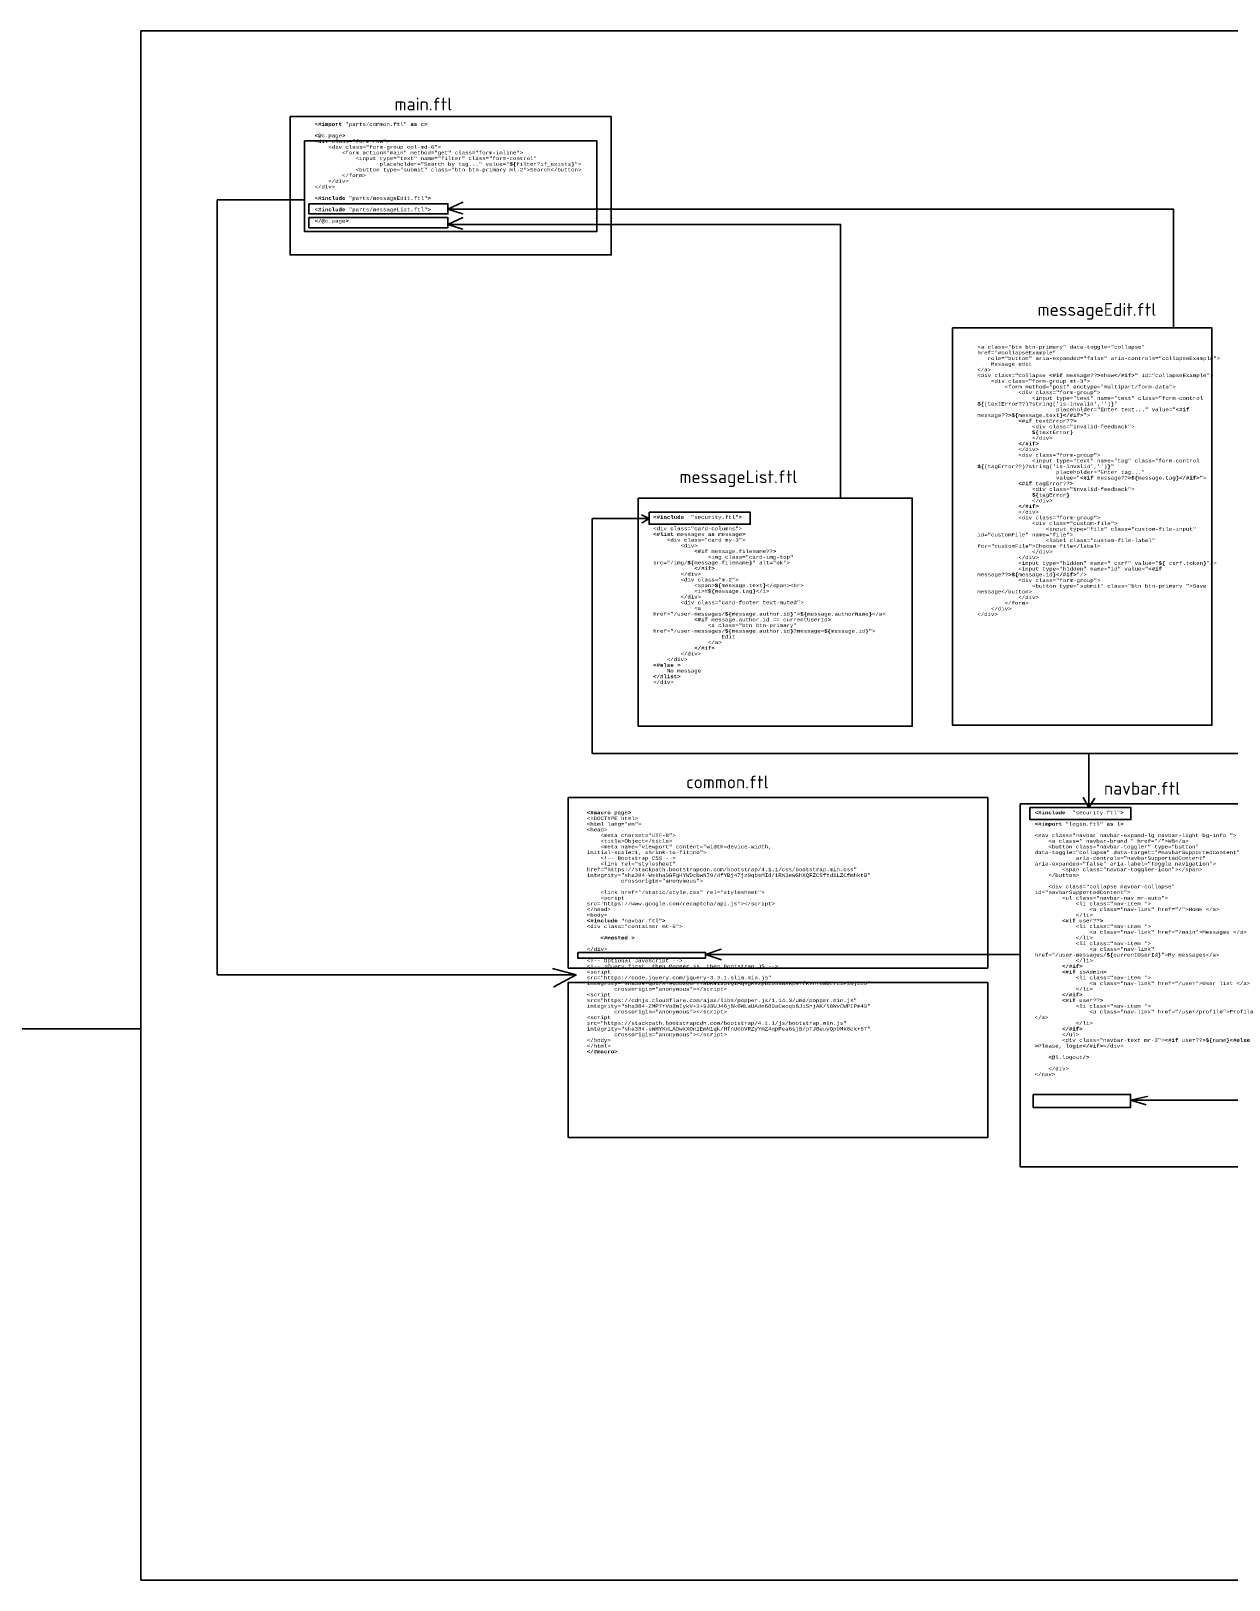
# Model space of a CAD drawing. Header units: millimetres. Extents: x 2495 to 4485, y 2746 to 3935.
# Drawn here: x 3490 to 4149, y 2746 to 3597 of the extents above; entities that cross this region are included whole.
import ezdxf

# ---------------------------------------------------------------- set-up
doc = ezdxf.new("R2010")
doc.units = ezdxf.units.MM
doc.styles.get("Standard").update_dxf_attribs({"font": 'arial.ttf'})

msp = doc.modelspace()

# ---------------------------------------------------------------- linework, layer by layer
at = {"color": 3, "lineweight": 30}
for q in [(3640.68, 3503.94), (3592.52, 3078.15)]:
    msp.add_line((3592.52, 3503.94), q, dxfattribs=at)
at = {"color": 1, "lineweight": 30}
msp.add_line((3550.68, 3048.65), (3070.63, 3048.65), dxfattribs=at)
at = {"color": 4, "lineweight": 30}
for points in [[(3550.68, 3596.7), (4485.44, 3596.7), (4485.44, 2745.81), (3550.68, 2745.81)], [(3632.65, 3549.67), (3809.18, 3549.67), (3809.18, 3473.72), (3632.65, 3473.72)]]:
    msp.add_lwpolyline(points, close=True, dxfattribs=at)
at = {"color": 3, "lineweight": 30}
for points in [[(3640.68, 3536.36), (3801.21, 3536.36), (3801.21, 3486.54), (3640.68, 3486.54)], [(3785.56, 3175.66), (4016.05, 3175.66), (4016.05, 3081.99), (3785.56, 3081.99)], [(3785.56, 3074.08), (4016.05, 3074.08), (4016.05, 2988.83), (3785.56, 2988.83)]]:
    msp.add_lwpolyline(points, close=True, dxfattribs=at)
at = {"color": 64, "lineweight": 30}
for points in [[(3643.06, 3501.8), (3719.37, 3501.8), (3719.37, 3496.18), (3643.06, 3496.18)], [(3643.06, 3494.19), (3719.37, 3494.19), (3719.37, 3488.57), (3643.06, 3488.57)], [(3996.72, 3433.6), (4139.25, 3433.6), (4139.25, 3215.36), (3996.72, 3215.36)], [(3824.01, 3340.09), (3974.59, 3340.09), (3974.59, 3214.76), (3824.01, 3214.76)]]:
    msp.add_lwpolyline(points, close=True, dxfattribs=at)
for points in [[(3719.37, 3498.81), (3727.53, 3502.61), (3719.37, 3498.81), (3727.43, 3496.27), (3719.37, 3498.81), (4118.15, 3498.81), (4118.15, 3433.6)], [(3719.37, 3490.4), (3727.53, 3494.21), (3719.37, 3490.4), (3727.43, 3487.86), (3719.37, 3490.4), (3935.19, 3490.4), (3935.19, 3340.09)]]:
    msp.add_lwpolyline(points, dxfattribs=at)
at = {"color": 2, "lineweight": 30}
for points in [[(3825.8, 3330.91), (3829.96, 3328.82), (3826.08, 3326.55), (3829.96, 3328.82), (3798.74, 3328.82), (3798.74, 3199.75), (4071.55, 3199.75)], [(4284.74, 3212.28), (4284.74, 3199.75), (4071.55, 3199.75), (4071.55, 3170.08), (4068.53, 3175.63), (4071.55, 3170.08), (4074.88, 3175.36)]]:
    msp.add_lwpolyline(points, dxfattribs=at)
for points in [[(3829.96, 3332.37), (3885.51, 3332.37), (3885.51, 3325.79), (3829.96, 3325.79)], [(4039.21, 3170.08), (4094.76, 3170.08), (4094.76, 3163.5), (4039.21, 3163.5)]]:
    msp.add_lwpolyline(points, close=True, dxfattribs=at)
at = {"color": 1, "lineweight": 30}
for points in [[(4033.96, 3172.14), (4168.41, 3172.14), (4168.41, 2972.68), (4033.96, 2972.68)], [(3790.74, 3090.59), (3860.97, 3090.59), (3860.97, 3087.44), (3790.74, 3087.44)]]:
    msp.add_lwpolyline(points, close=True, dxfattribs=at)
msp.add_lwpolyline([(4033.96, 3089.46), (3860.97, 3089.46), (3869.53, 3092.31), (3860.97, 3089.46), (3869.7, 3086.56)], dxfattribs=at)
at = {"color": 3, "lineweight": 30}
msp.add_lwpolyline([(3776.83, 3081.77), (3789.8, 3078.15), (3777.7, 3071.63), (3789.8, 3078.15), (3592.52, 3078.15)], dxfattribs=at)
at = {"color": 6, "lineweight": 30}
msp.add_lwpolyline([(4041.04, 3012.54), (4094.58, 3012.54), (4094.58, 3005.36), (4041.04, 3005.36)], close=True, dxfattribs=at)
msp.add_lwpolyline([(4176.76, 2839.23), (4160.79, 2839.23), (4160.79, 3009.39), (4160.79, 3009.39), (4160.79, 3009.39), (4094.58, 3009.39), (4103.69, 3011.49), (4094.58, 3009.39), (4103.15, 3006.91)], dxfattribs=at)

# ---------------------------------------------------------------- texts
at = {"attachment_point": 1}
for s, width, insert, char_height in [('{\\fISOCPEUR|b0|i0|c0|p34;main.ftl}', 101.5882, (3690.11, 3560.07), 7), ('{\\fCourier New|b1|i0|c204|p49;\\H0.75x;\\C23;\\c3307724;<#import \\fCourier New|b0|i0|c204|p49;\\C75;\\c5867370;"parts/common.ftl" \\fCourier New|b1|i0|c204|p49;\\C23;\\c3307724;as \\fCourier New|b0|i0|c204|p49;\\C9;\\c13023145;c\\fCourier New|b1|i0|c204|p49;\\C23;\\c3307724;>^J^J<@\\fCourier New|b0|i0|c204|p49;\\C9;\\c13023145;c.page\\fCourier New|b1|i0|c204|p49;\\C23;\\c3307724;>^J\\fCourier New|b0|i0|c204|p49;\\C43;\\c6995944;<div \\C9;\\c12237498;class=\\C73;\\c6406821;"form-row"\\C43;\\c6995944;>^J    <div \\C9;\\c12237498;class=\\C73;\\c6406821;"form-group col-md-6"\\C43;\\c6995944;>^J        <form \\C9;\\c12237498;action=\\C73;\\c6406821;"main" \\C9;\\c12237498;method=\\C73;\\c6406821;"get" \\C9;\\c12237498;class=\\C73;\\c6406821;"form-inline"\\C43;\\c6995944;>^J            <input \\C9;\\c12237498;type=\\C73;\\c6406821;"text" \\C9;\\c12237498;name=\\C73;\\c6406821;"filter" \\C9;\\c12237498;class=\\C73;\\c6406821;"form-control"^J                   \\C9;\\c12237498;placeholder=\\C73;\\c6406821;"Search by tag..." \\C9;\\c12237498;value=\\C73;\\c6406821;"\\fCourier New|b1|i0|c204|p49;\\C23;\\c3307724;$\\{\\fCourier New|b0|i0|c204|p49;\\C9;\\c13023145;filter\\C153;\\c12293992;?\\C9;\\c13023145;if_exists\\fCourier New|b1|i0|c204|p49;\\C23;\\c3307724;\\}\\fCourier New|b0|i0|c204|p49;\\C73;\\c6406821;"\\C43;\\c6995944;>^J            <button \\C9;\\c12237498;type=\\C73;\\c6406821;"submit" \\C9;\\c12237498;class=\\C73;\\c6406821;"btn btn-primary ml-2"\\C43;\\c6995944;>\\C9;\\c13023145;Search\\C43;\\c6995944;</button>^J        </form>^J    </div>^J</div>^J^J\\fCourier New|b1|i0|c204|p49;\\C23;\\c3307724;<#include \\fCourier New|b0|i0|c204|p49;\\C75;\\c5867370;"parts/messageEdit.ftl"\\fCourier New|b1|i0|c204|p49;\\C23;\\c3307724;>\\fCourier New|b1|i0|c0|p49;\\P\\fCourier New|b1|i0|c204|p49;^J<#include \\fCourier New|b0|i0|c204|p49;\\C75;\\c5867370;"parts/messageList.ftl"\\fCourier New|b1|i0|c204|p49;\\C23;\\c3307724;>^J^J</@\\fCourier New|b0|i0|c204|p49;\\C9;\\c13023145;c.page\\fCourier New|b1|i0|c204|p49;\\C23;\\c3307724;>}', 201.7498, (3646.16, 3546.44), 2.5), ('{\\fISOCPEUR|b0|i0|c0|p34;messageEdit.ftl}', 101.5882, (4043.45, 3447.21), 7), ('{\\fCourier New|b0|i0|c204|p49;\\H0.75x;\\C43;\\c6995944;<a \\C9;\\c12237498;class=\\C73;\\c6406821;"btn btn-primary" \\C9;\\c12237498;data-toggle=\\C73;\\c6406821;"collapse" \\C9;\\c12237498;href=\\C73;\\c6406821;"#collapseExample"^J   \\C9;\\c12237498;role=\\C73;\\c6406821;"button" \\C9;\\c12237498;aria-expanded=\\C73;\\c6406821;"false" \\C9;\\c12237498;aria-controls=\\C73;\\c6406821;"collapseExample"\\C43;\\c6995944;>^J    \\C9;\\c13023145;Message edit^J\\C43;\\c6995944;</a>^J<div \\C9;\\c12237498;class=\\C73;\\c6406821;"collapse \\fCourier New|b1|i0|c204|p49;\\C23;\\c3307724;<#if \\fCourier New|b0|i0|c204|p49;\\C9;\\c13023145;message\\C153;\\c12293992;??\\fCourier New|b1|i0|c204|p49;\\C23;\\c3307724;>\\fCourier New|b0|i0|c204|p49;\\C73;\\c6406821;show\\fCourier New|b1|i0|c204|p49;\\C23;\\c3307724;</#if>\\fCourier New|b0|i0|c204|p49;\\C73;\\c6406821;" \\C9;\\c12237498;id=\\C73;\\c6406821;"collapseExample"\\C43;\\c6995944;>^J    <div \\C9;\\c12237498;class=\\C73;\\c6406821;"form-group mt-3"\\C43;\\c6995944;>^J        <form \\C9;\\c12237498;method=\\C73;\\c6406821;"post" \\C9;\\c12237498;enctype=\\C73;\\c6406821;"multipart/form-data"\\C43;\\c6995944;>^J            <div \\C9;\\c12237498;class=\\C73;\\c6406821;"form-group"\\C43;\\c6995944;>^J                <input \\C9;\\c12237498;type=\\C73;\\c6406821;"text" \\C9;\\c12237498;name=\\C73;\\c6406821;"text" \\C9;\\c12237498;class=\\C73;\\c6406821;"form-control \\fCourier New|b1|i0|c204|p49;\\C23;\\c3307724;$\\{\\fCourier New|b0|i0|c204|p49;\\C9;\\c13023145;(textError\\C153;\\c12293992;??\\C9;\\c13023145;)\\C153;\\c12293992;?\\C9;\\c13023145;string(\\C75;\\c5867370;\'is-invalid\'\\C23;\\c3307724;,\\C75;\\c5867370;\'\'\\C9;\\c13023145;)\\fCourier New|b1|i0|c204|p49;\\C23;\\c3307724;\\}\\fCourier New|b0|i0|c204|p49;\\C73;\\c6406821;"^J                       \\C9;\\c12237498;placeholder=\\C73;\\c6406821;"Enter text..." \\C9;\\c12237498;value=\\C73;\\c6406821;"\\fCourier New|b1|i0|c204|p49;\\C23;\\c3307724;<#if \\fCourier New|b0|i0|c204|p49;\\C9;\\c13023145;message\\C153;\\c12293992;??\\fCourier New|b1|i0|c204|p49;\\C23;\\c3307724;>$\\{\\fCourier New|b0|i0|c204|p49;\\C9;\\c13023145;message.text\\fCourier New|b1|i0|c204|p49;\\C23;\\c3307724;\\}</#if>\\fCourier New|b0|i0|c204|p49;\\C73;\\c6406821;"\\C43;\\c6995944;>^J            \\fCourier New|b1|i0|c204|p49;\\C23;\\c3307724;<#if \\fCourier New|b0|i0|c204|p49;\\C9;\\c13023145;textError\\C153;\\c12293992;??\\fCourier New|b1|i0|c204|p49;\\C23;\\c3307724;>^J                \\fCourier New|b0|i0|c204|p49;\\C43;\\c6995944;<div \\C9;\\c12237498;class=\\C73;\\c6406821;"invalid-feedback"\\C43;\\c6995944;>^J                \\fCourier New|b1|i0|c204|p49;\\C23;\\c3307724;$\\{\\fCourier New|b0|i0|c204|p49;\\C9;\\c13023145;textError\\fCourier New|b1|i0|c204|p49;\\C23;\\c3307724;\\}^J                \\fCourier New|b0|i0|c204|p49;\\C43;\\c6995944;</div>^J            \\fCourier New|b1|i0|c204|p49;\\C23;\\c3307724;</#if>^J            \\fCourier New|b0|i0|c204|p49;\\C43;\\c6995944;</div>^J            <div \\C9;\\c12237498;class=\\C73;\\c6406821;"form-group"\\C43;\\c6995944;>^J                <input \\C9;\\c12237498;type=\\C73;\\c6406821;"text" \\C9;\\c12237498;name=\\C73;\\c6406821;"tag" \\C9;\\c12237498;class=\\C73;\\c6406821;"form-control \\fCourier New|b1|i0|c204|p49;\\C23;\\c3307724;$\\{\\fCourier New|b0|i0|c204|p49;\\C9;\\c13023145;(tagError\\C153;\\c12293992;??\\C9;\\c13023145;)\\C153;\\c12293992;?\\C9;\\c13023145;string(\\C75;\\c5867370;\'is-invalid\'\\C23;\\c3307724;,\\C75;\\c5867370;\'\'\\C9;\\c13023145;)\\fCourier New|b1|i0|c204|p49;\\C23;\\c3307724;\\}\\fCourier New|b0|i0|c204|p49;\\C73;\\c6406821;"^J                       \\C9;\\c12237498;placeholder=\\C73;\\c6406821;"Enter tag..."^J                       \\C9;\\c12237498;value=\\C73;\\c6406821;"\\fCourier New|b1|i0|c204|p49;\\C23;\\c3307724;<#if \\fCourier New|b0|i0|c204|p49;\\C9;\\c13023145;message\\C153;\\c12293992;??\\fCourier New|b1|i0|c204|p49;\\C23;\\c3307724;>$\\{\\fCourier New|b0|i0|c204|p49;\\C9;\\c13023145;message.tag\\fCourier New|b1|i0|c204|p49;\\C23;\\c3307724;\\}</#if>\\fCourier New|b0|i0|c204|p49;\\C73;\\c6406821;"\\C43;\\c6995944;>^J            \\fCourier New|b1|i0|c204|p49;\\C23;\\c3307724;<#if \\fCourier New|b0|i0|c204|p49;\\C9;\\c13023145;tagError\\C153;\\c12293992;??\\fCourier New|b1|i0|c204|p49;\\C23;\\c3307724;>^J                \\fCourier New|b0|i0|c204|p49;\\C43;\\c6995944;<div \\C9;\\c12237498;class=\\C73;\\c6406821;"invalid-feedback"\\C43;\\c6995944;>^J                \\fCourier New|b1|i0|c204|p49;\\C23;\\c3307724;$\\{\\fCourier New|b0|i0|c204|p49;\\C9;\\c13023145;tagError\\fCourier New|b1|i0|c204|p49;\\C23;\\c3307724;\\}^J                \\fCourier New|b0|i0|c204|p49;\\C43;\\c6995944;</div>^J            \\fCourier New|b1|i0|c204|p49;\\C23;\\c3307724;</#if>^J            \\fCourier New|b0|i0|c204|p49;\\C43;\\c6995944;</div>^J            <div \\C9;\\c12237498;class=\\C73;\\c6406821;"form-group"\\C43;\\c6995944;>^J                <div \\C9;\\c12237498;class=\\C73;\\c6406821;"custom-file"\\C43;\\c6995944;>^J                    <input \\C9;\\c12237498;type=\\C73;\\c6406821;"file" \\C9;\\c12237498;class=\\C73;\\c6406821;"custom-file-input" \\C9;\\c12237498;id=\\C73;\\c6406821;"customFile" \\C9;\\c12237498;name=\\C73;\\c6406821;"file"\\C43;\\c6995944;>^J                    <label \\C9;\\c12237498;class=\\C73;\\c6406821;"custom-file-label" \\C9;\\c12237498;for=\\C73;\\c6406821;"customFile"\\C43;\\c6995944;>\\C9;\\c13023145;Choose file\\C43;\\c6995944;</label>^J                </div>^J            </div>^J            <input \\C9;\\c12237498;type=\\C73;\\c6406821;"hidden" \\C9;\\c12237498;name=\\C73;\\c6406821;"_csrf" \\C9;\\c12237498;value=\\C73;\\c6406821;"\\fCourier New|b1|i0|c204|p49;\\C23;\\c3307724;$\\{\\fCourier New|b0|i0|c204|p49;\\C9;\\c13023145;_csrf.token\\fCourier New|b1|i0|c204|p49;\\C23;\\c3307724;\\}\\fCourier New|b0|i0|c204|p49;\\C73;\\c6406821;"\\C43;\\c6995944;/>^J            <input \\C9;\\c12237498;type=\\C73;\\c6406821;"hidden" \\C9;\\c12237498;name=\\C73;\\c6406821;"id" \\C9;\\c12237498;value=\\C73;\\c6406821;"\\fCourier New|b1|i0|c204|p49;\\C23;\\c3307724;<#if \\fCourier New|b0|i0|c204|p49;\\C9;\\c13023145;message\\C153;\\c12293992;??\\fCourier New|b1|i0|c204|p49;\\C23;\\c3307724;>$\\{\\fCourier New|b0|i0|c204|p49;\\C9;\\c13023145;message.id\\fCourier New|b1|i0|c204|p49;\\C23;\\c3307724;\\}</#if>\\fCourier New|b0|i0|c204|p49;\\C73;\\c6406821;"\\C43;\\c6995944;/>^J            <div \\C9;\\c12237498;class=\\C73;\\c6406821;"form-group"\\C43;\\c6995944;>^J                <button \\C9;\\c12237498;type=\\C73;\\c6406821;"submit" \\C9;\\c12237498;class=\\C73;\\c6406821;"btn btn-primary "\\C43;\\c6995944;>\\C9;\\c13023145;Save message\\C43;\\c6995944;</button>^J            </div>^J        </form>^J    </div>^J</div>}', 128.8984, (4010.35, 3424.09), 2.5), ('{\\fISOCPEUR|b0|i0|c0|p34;messageList.ftl}', 101.5882, (3846.61, 3355.33), 7), ('{\\fCourier New|b1|i0|c204|p49;\\H0.75x;\\C23;\\c3307724;<#include  \\fCourier New|b0|i0|c204|p49;\\C75;\\c5867370;"security.ftl"\\fCourier New|b1|i0|c204|p49;\\C23;\\c3307724;>^J^J\\fCourier New|b0|i0|c204|p49;\\C43;\\c6995944;<div \\C9;\\c12237498;class=\\C73;\\c6406821;"card-columns"\\C43;\\c6995944;>^J\\fCourier New|b1|i0|c204|p49;\\C23;\\c3307724;<#list \\fCourier New|b0|i0|c204|p49;\\C9;\\c13023145;messages \\fCourier New|b1|i0|c204|p49;\\C23;\\c3307724;as \\fCourier New|b0|i0|c204|p49;\\C9;\\c13023145;message\\fCourier New|b1|i0|c204|p49;\\C23;\\c3307724;>^J    \\fCourier New|b0|i0|c204|p49;\\C43;\\c6995944;<div \\C9;\\c12237498;class=\\C73;\\c6406821;"card my-3"\\C43;\\c6995944;>^J        <div>^J            \\fCourier New|b1|i0|c204|p49;\\C23;\\c3307724;<#if \\fCourier New|b0|i0|c204|p49;\\C9;\\c13023145;message.filename\\C153;\\c12293992;??\\fCourier New|b1|i0|c204|p49;\\C23;\\c3307724;>^J                \\fCourier New|b0|i0|c204|p49;\\C43;\\c6995944;<img \\C9;\\c12237498;class=\\C73;\\c6406821;"card-img-top" \\C9;\\c12237498;src=\\C73;\\c6406821;"/img/\\fCourier New|b1|i0|c204|p49;\\C23;\\c3307724;$\\{\\fCourier New|b0|i0|c204|p49;\\C9;\\c13023145;message.filename\\fCourier New|b1|i0|c204|p49;\\C23;\\c3307724;\\}\\fCourier New|b0|i0|c204|p49;\\C73;\\c6406821;" \\C9;\\c12237498;alt=\\C73;\\c6406821;"ok"\\C43;\\c6995944;>^J            \\fCourier New|b1|i0|c204|p49;\\C23;\\c3307724;</#if>^J        \\fCourier New|b0|i0|c204|p49;\\C43;\\c6995944;</div>^J        <div \\C9;\\c12237498;class=\\C73;\\c6406821;"m-2"\\C43;\\c6995944;>^J            <span>\\fCourier New|b1|i0|c204|p49;\\C23;\\c3307724;$\\{\\fCourier New|b0|i0|c204|p49;\\C9;\\c13023145;message.text\\fCourier New|b1|i0|c204|p49;\\C23;\\c3307724;\\}\\fCourier New|b0|i0|c204|p49;\\C43;\\c6995944;</span><br>^J            <i>\\C9;\\c13023145;#\\fCourier New|b1|i0|c204|p49;\\C23;\\c3307724;$\\{\\fCourier New|b0|i0|c204|p49;\\C9;\\c13023145;message.tag\\fCourier New|b1|i0|c204|p49;\\C23;\\c3307724;\\}\\fCourier New|b0|i0|c204|p49;\\C43;\\c6995944;</i>^J        </div>^J        <div \\C9;\\c12237498;class=\\C73;\\c6406821;"card-footer text-muted"\\C43;\\c6995944;>^J            <a \\C9;\\c12237498;href=\\C73;\\c6406821;"/user-messages/\\fCourier New|b1|i0|c204|p49;\\C23;\\c3307724;$\\{\\fCourier New|b0|i0|c204|p49;\\C9;\\c13023145;message.author.id\\fCourier New|b1|i0|c204|p49;\\C23;\\c3307724;\\}\\fCourier New|b0|i0|c204|p49;\\C73;\\c6406821;"\\C43;\\c6995944;>\\fCourier New|b1|i0|c204|p49;\\C23;\\c3307724;$\\{\\fCourier New|b0|i0|c204|p49;\\C9;\\c13023145;message.authorName\\fCourier New|b1|i0|c204|p49;\\C23;\\c3307724;\\}\\fCourier New|b0|i0|c204|p49;\\C43;\\c6995944;</a>^J            \\fCourier New|b1|i0|c204|p49;\\C23;\\c3307724;<#if \\fCourier New|b0|i0|c204|p49;\\C9;\\c13023145;message.author.id == currentUserId\\fCourier New|b1|i0|c204|p49;\\C23;\\c3307724;>^J                \\fCourier New|b0|i0|c204|p49;\\C43;\\c6995944;<a \\C9;\\c12237498;class=\\C73;\\c6406821;"btn btn-primary" \\C9;\\c12237498;href=\\C73;\\c6406821;"/user-messages/\\fCourier New|b1|i0|c204|p49;\\C23;\\c3307724;$\\{\\fCourier New|b0|i0|c204|p49;\\C9;\\c13023145;message.author.id\\fCourier New|b1|i0|c204|p49;\\C23;\\c3307724;\\}\\fCourier New|b0|i0|c204|p49;\\C73;\\c6406821;?message=\\fCourier New|b1|i0|c204|p49;\\C23;\\c3307724;$\\{\\fCourier New|b0|i0|c204|p49;\\C9;\\c13023145;message.id\\fCourier New|b1|i0|c204|p49;\\C23;\\c3307724;\\}\\fCourier New|b0|i0|c204|p49;\\C73;\\c6406821;"\\C43;\\c6995944;>^J                    \\C9;\\c13023145;Edit^J                \\C43;\\c6995944;</a>^J            \\fCourier New|b1|i0|c204|p49;\\C23;\\c3307724;</#if>^J        \\fCourier New|b0|i0|c204|p49;\\C43;\\c6995944;</div>^J    </div>^J\\fCourier New|b1|i0|c204|p49;\\C23;\\c3307724;<#else >^J    \\fCourier New|b0|i0|c204|p49;\\C9;\\c13023145;No message^J\\fCourier New|b1|i0|c204|p49;\\C23;\\c3307724;</#list>^J\\fCourier New|b0|i0|c204|p49;\\C43;\\c6995944;</div>}', 101.5882, (3832.22, 3330.58), 2.5), ('{\\fISOCPEUR|b0|i0|c0|p34;common.ftl}', 101.5882, (3850.29, 3187.68), 7), ('{\\fISOCPEUR|b0|i0|c0|p34;navbar.ftl}', 101.5882, (4079.94, 3184.18), 7), ('{\\fCourier New|b1|i0|c204|p49;\\H0.75x;\\C23;\\c3307724;<#macro \\fCourier New|b0|i0|c204|p49;\\C9;\\c13023145;page\\fCourier New|b1|i0|c204|p49;\\C23;\\c3307724;>^J\\fCourier New|b0|i0|c204|p49;\\C43;\\c6995944;<!DOCTYPE \\C9;\\c12237498;html\\C43;\\c6995944;>^J<html \\C9;\\c12237498;lang=\\C73;\\c6406821;"en"\\C43;\\c6995944;>^J<head>^J    <meta \\C9;\\c12237498;charset=\\C73;\\c6406821;"UTF-8"\\C43;\\c6995944;>^J    <title>\\C9;\\c13023145;Object\\C43;\\c6995944;</title>^J    <meta \\C9;\\c12237498;name=\\C73;\\c6406821;"viewport" \\C9;\\c12237498;content=\\C73;\\c6406821;"width=device-width, initial-scale=1, shrink-to-fit=no"\\C43;\\c6995944;>^J    \\C8;<!-- Bootstrap CSS -->^J    \\C43;\\c6995944;<link \\C9;\\c12237498;rel=\\C73;\\c6406821;"stylesheet" \\C9;\\c12237498;href=\\C73;\\c6406821;"https://stackpath.bootstrapcdn.com/bootstrap/4.1.1/css/bootstrap.min.css"^J          \\C9;\\c12237498;integrity=\\C73;\\c6406821;"sha384-WskhaSGFgHYWDcbwN70/dfYBj47jz9qbsMId/iRN3ewGhXQFZCSftd1LZCfmhktB"^J          \\C9;\\c12237498;crossorigin=\\C73;\\c6406821;"anonymous"\\C43;\\c6995944;>^J^J    <link \\C9;\\c12237498;href=\\C73;\\c6406821;"/static/style.css" \\C9;\\c12237498;rel=\\C73;\\c6406821;"stylesheet"\\C43;\\c6995944;>^J    <script \\C9;\\c12237498;src=\\C73;\\c6406821;\'https://www.google.com/recaptcha/api.js\'\\C43;\\c6995944;></script>^J</head>^J<body>^J\\fCourier New|b1|i0|c204|p49;\\C23;\\c3307724;<#include \\fCourier New|b0|i0|c204|p49;\\C75;\\c5867370;"navbar.ftl"\\fCourier New|b1|i0|c204|p49;\\C23;\\c3307724;>^J\\fCourier New|b0|i0|c204|p49;\\C43;\\c6995944;<div \\C9;\\c12237498;class=\\C73;\\c6406821;"container mt-5"\\C43;\\c6995944;>\\fCourier New|b0|i0|c0|p49;\\P\\fCourier New|b0|i0|c204|p49;^J    \\fCourier New|b1|i0|c204|p49;\\C23;\\c3307724;<#nested >\\fCourier New|b1|i0|c0|p49;\\P\\fCourier New|b1|i0|c204|p49;^J\\fCourier New|b0|i0|c204|p49;\\C43;\\c6995944;</div>^J^J\\C8;<!-- Optional JavaScript -->^J<!-- jQuery first, then Popper.js, then Bootstrap JS -->^J\\C43;\\c6995944;<script \\C9;\\c12237498;src=\\C73;\\c6406821;"https://code.jquery.com/jquery-3.3.1.slim.min.js"^J        \\C9;\\c12237498;integrity=\\C73;\\c6406821;"sha384-q8i/X+965DzO0rT7abK41JStQIAqVgRVzpbzo5smXKp4YfRvH+8abtTE1Pi6jizo"^J        \\C9;\\c12237498;crossorigin=\\C73;\\c6406821;"anonymous"\\C43;\\c6995944;></script>^J<script \\C9;\\c12237498;src=\\C73;\\c6406821;"https://cdnjs.cloudflare.com/ajax/libs/popper.js/1.14.3/umd/popper.min.js"^J        \\C9;\\c12237498;integrity=\\C73;\\c6406821;"sha384-ZMP7rVo3mIykV+2+9J3UJ46jBk0WLaUAdn689aCwoqbBJiSnjAK/l8WvCWPIPm49"^J        \\C9;\\c12237498;crossorigin=\\C73;\\c6406821;"anonymous"\\C43;\\c6995944;></script>^J<script \\C9;\\c12237498;src=\\C73;\\c6406821;"https://stackpath.bootstrapcdn.com/bootstrap/4.1.1/js/bootstrap.min.js"^J        \\C9;\\c12237498;integrity=\\C73;\\c6406821;"sha384-smHYKdLADwkXOn1EmN1qk/HfnUcbVRZyYmZ4qpPea6sjB/pTJ0euyQp0Mk8ck+5T"^J        \\C9;\\c12237498;crossorigin=\\C73;\\c6406821;"anonymous"\\C43;\\c6995944;></script>^J</body>^J</html>^J\\fCourier New|b1|i0|c204|p49;\\C23;\\c3307724;</#macro>}', 101.5882, (3795.75, 3168.3), 2.5), ('{\\fCourier New|b1|i0|c204|p49;\\H0.75x;\\C23;\\c3307724;<#include  \\fCourier New|b0|i0|c204|p49;\\C75;\\c5867370;"security.ftl"\\fCourier New|b1|i0|c204|p49;\\C23;\\c3307724;>\\fCourier New|b1|i0|c0|p49;\\P\\fCourier New|b1|i0|c204|p49;^J<#import \\fCourier New|b0|i0|c204|p49;\\C75;\\c5867370;"login.ftl" \\fCourier New|b1|i0|c204|p49;\\C23;\\c3307724;as \\fCourier New|b0|i0|c204|p49;\\C9;\\c13023145;l\\fCourier New|b1|i0|c204|p49;\\C23;\\c3307724;>^J^J\\fCourier New|b0|i0|c204|p49;\\C43;\\c6995944;<nav \\C9;\\c12237498;class=\\C73;\\c6406821;"navbar navbar-expand-lg navbar-light bg-info "\\C43;\\c6995944;>^J    <a \\C9;\\c12237498;class=\\C73;\\c6406821;" navbar-brand " \\C9;\\c12237498;href=\\C73;\\c6406821;"/"\\C43;\\c6995944;>\\C9;\\c13023145;WB\\C43;\\c6995944;</a>^J    <button \\C9;\\c12237498;class=\\C73;\\c6406821;"navbar-toggler" \\C9;\\c12237498;type=\\C73;\\c6406821;"button" \\C9;\\c12237498;data-toggle=\\C73;\\c6406821;"collapse" \\C9;\\c12237498;data-target=\\C73;\\c6406821;"#navbarSupportedContent"^J            \\C9;\\c12237498;aria-controls=\\C73;\\c6406821;"navbarSupportedContent" \\C9;\\c12237498;aria-expanded=\\C73;\\c6406821;"false" \\C9;\\c12237498;aria-label=\\C73;\\c6406821;"Toggle navigation"\\C43;\\c6995944;>^J        <span \\C9;\\c12237498;class=\\C73;\\c6406821;"navbar-toggler-icon"\\C43;\\c6995944;></span>^J    </button>^J^J    <div \\C9;\\c12237498;class=\\C73;\\c6406821;"collapse navbar-collapse" \\C9;\\c12237498;id=\\C73;\\c6406821;"navbarSupportedContent"\\C43;\\c6995944;>^J        <ul \\C9;\\c12237498;class=\\C73;\\c6406821;"navbar-nav mr-auto"\\C43;\\c6995944;>^J            <li \\C9;\\c12237498;class=\\C73;\\c6406821;"nav-item "\\C43;\\c6995944;>^J                <a \\C9;\\c12237498;class=\\C73;\\c6406821;"nav-link" \\C9;\\c12237498;href=\\C73;\\c6406821;"/"\\C43;\\c6995944;>\\C9;\\c13023145;Home \\C43;\\c6995944;</a>^J            </li>^J        \\fCourier New|b1|i0|c204|p49;\\C23;\\c3307724;<#if \\fCourier New|b0|i0|c204|p49;\\C9;\\c13023145;user\\C153;\\c12293992;??\\fCourier New|b1|i0|c204|p49;\\C23;\\c3307724;>^J            \\fCourier New|b0|i0|c204|p49;\\C43;\\c6995944;<li \\C9;\\c12237498;class=\\C73;\\c6406821;"nav-item "\\C43;\\c6995944;>^J                <a \\C9;\\c12237498;class=\\C73;\\c6406821;"nav-link" \\C9;\\c12237498;href=\\C73;\\c6406821;"/main"\\C43;\\c6995944;>\\C9;\\c13023145;Messages \\C43;\\c6995944;</a>^J            </li>^J            <li \\C9;\\c12237498;class=\\C73;\\c6406821;"nav-item "\\C43;\\c6995944;>^J                <a \\C9;\\c12237498;class=\\C73;\\c6406821;"nav-link" \\C9;\\c12237498;href=\\C73;\\c6406821;"/user-messages/\\fCourier New|b1|i0|c204|p49;\\C23;\\c3307724;$\\{\\fCourier New|b0|i0|c204|p49;\\C9;\\c13023145;currentUserId\\fCourier New|b1|i0|c204|p49;\\C23;\\c3307724;\\}\\fCourier New|b0|i0|c204|p49;\\C73;\\c6406821;"\\C43;\\c6995944;>\\C9;\\c13023145;My messages\\C43;\\c6995944;</a>^J            </li>^J        \\fCourier New|b1|i0|c204|p49;\\C23;\\c3307724;</#if>^J        <#if \\fCourier New|b0|i0|c204|p49;\\C9;\\c13023145;isAdmin\\fCourier New|b1|i0|c204|p49;\\C23;\\c3307724;>^J            \\fCourier New|b0|i0|c204|p49;\\C43;\\c6995944;<li \\C9;\\c12237498;class=\\C73;\\c6406821;"nav-item "\\C43;\\c6995944;>^J                <a \\C9;\\c12237498;class=\\C73;\\c6406821;"nav-link" \\C9;\\c12237498;href=\\C73;\\c6406821;"/user"\\C43;\\c6995944;>\\C9;\\c13023145;User list \\C43;\\c6995944;</a>^J            </li>^J        \\fCourier New|b1|i0|c204|p49;\\C23;\\c3307724;</#if>^J        <#if \\fCourier New|b0|i0|c204|p49;\\C9;\\c13023145;user\\C153;\\c12293992;??\\fCourier New|b1|i0|c204|p49;\\C23;\\c3307724;>^J            \\fCourier New|b0|i0|c204|p49;\\C43;\\c6995944;<li \\C9;\\c12237498;class=\\C73;\\c6406821;"nav-item "\\C43;\\c6995944;>^J                <a \\C9;\\c12237498;class=\\C73;\\c6406821;"nav-link" \\C9;\\c12237498;href=\\C73;\\c6406821;"/user/profile"\\C43;\\c6995944;>\\C9;\\c13023145;Profile \\C43;\\c6995944;</a>^J            </li>^J        \\fCourier New|b1|i0|c204|p49;\\C23;\\c3307724;</#if>^J        \\fCourier New|b0|i0|c204|p49;\\C43;\\c6995944;</ul>^J        <div \\C9;\\c12237498;class=\\C73;\\c6406821;"navbar-text mr-3"\\C43;\\c6995944;>\\fCourier New|b1|i0|c204|p49;\\C23;\\c3307724;<#if \\fCourier New|b0|i0|c204|p49;\\C9;\\c13023145;user\\C153;\\c12293992;??\\fCourier New|b1|i0|c204|p49;\\C23;\\c3307724;>$\\{\\fCourier New|b0|i0|c204|p49;\\C9;\\c13023145;name\\fCourier New|b1|i0|c204|p49;\\C23;\\c3307724;\\}<#else >\\fCourier New|b0|i0|c204|p49;\\C9;\\c13023145;Please, login\\fCourier New|b1|i0|c204|p49;\\C23;\\c3307724;</#if>\\fCourier New|b0|i0|c204|p49;\\C43;\\c6995944;</div>\\fCourier New|b0|i0|c0|p49;\\P\\fCourier New|b0|i0|c204|p49;^J    \\fCourier New|b1|i0|c204|p49;\\C23;\\c3307724;<@\\fCourier New|b0|i0|c204|p49;\\C9;\\c13023145;l.logout\\fCourier New|b1|i0|c204|p49;\\C23;\\c3307724;/>\\fCourier New|b1|i0|c0|p49;\\P\\fCourier New|b1|i0|c204|p49;^J    \\fCourier New|b0|i0|c204|p49;\\C43;\\c6995944;</div>^J</nav>}', 121.8235, (4041.88, 3168.3), 2.5)]:
    msp.add_mtext_dynamic_manual_height_columns(s, width=width, gutter_width=12.5, heights=[0], dxfattribs=dict(at, insert=insert, char_height=char_height))

doc.saveas('drawing.dxf')
